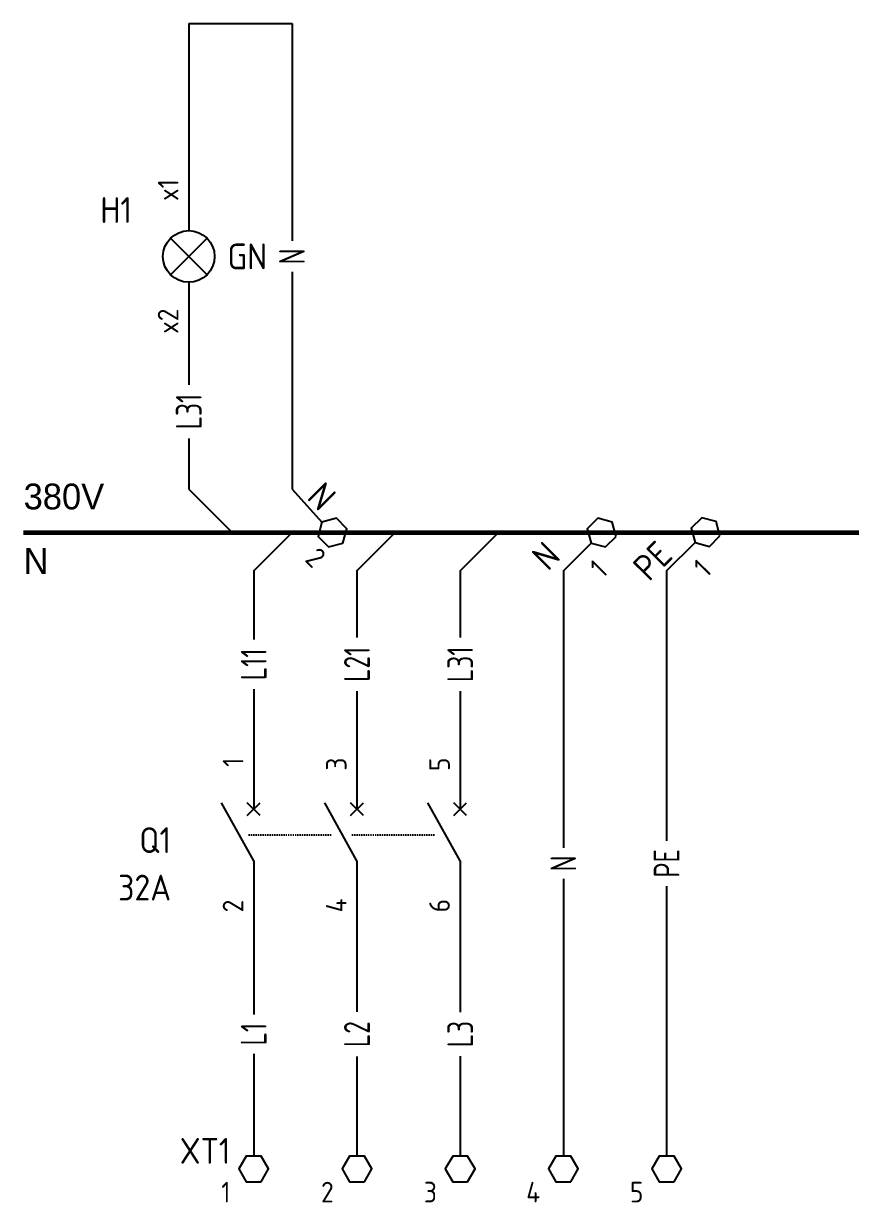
# Model space of a CAD drawing. Extents: x -644 to 551, y -668 to 99.
# Drawn here: x 0.7 to 80.9, y -540.2 to -426 of the extents above; entities that cross this region are included whole.
import ezdxf
from ezdxf.enums import TextEntityAlignment as Align

# ---------------------------------------------------------------- set-up
doc = ezdxf.new("R2010")
doc.units = 0
doc.linetypes.add('HIDDEN2', pattern=[0.1875, 0.125, -0.0625])
for name, color, linetype in [('DESC', 1, 'Continuous'), ('LINK', 9, 'HIDDEN2'), ('MISC', 7, 'Continuous'), ('SYMS', 7, 'Continuous'), ('TAGS', 7, 'Continuous'), ('TERMS', 7, 'Continuous'), ('WIREFIXED', 130, 'Continuous'), ('WIRES', 7, 'Continuous')]:
    doc.layers.add(name, color=color, linetype=linetype)
doc.styles.add('WD_IEC', font='ISOCP2.shx', dxfattribs={"width": 0.9, "height": 4})

# ---------------------------------------------------------------- blocks, each defined once
blk = doc.blocks.new('VCB1')
for p, q in [((0, 7.5), (0, 2.5)), ((0, -2.5), (-3.12, 3.12)), ((0.62, 1.88), (-0.62, 3.12)), ((-0.62, 1.88), (0.62, 3.12)), ((0, -2.5), (0, -7.5))]:
    blk.add_line(p, q)
at = {"style": 'WD_IEC', "flags": 1}
for tag, p, height in [('MFG', (2.75, 6.5), 1.5), ('X2TERM01', (0, 7.5), 0.32), ('CAT', (2.75, 4), 1.5), ('X4LINK', (-2, 0), 0.32), ('X1LINK', (-0.5, 0), 0.32), ('X8TERM02', (0, -7.5), 0.32), ('ASSYCODE', (1, -9), 1), ('FAMILY', (1, -10.5), 1), ('CATDESC', (1, -12), 1), ('CONTACT', (1, -13.5), 1), ('COMMON', (2.25, -14.75), 1)]:
    blk.add_attdef(tag, p, '', height=height, dxfattribs=at)
at = {"style": 'WD_IEC'}
for tag, p in [('INST', (-8, 5.25)), ('LOC', (-8, 1.75)), ('TAG1', (-8, -1.75)), ('RATING1', (-8, -6.35)), ('DESC1', (-8, -14.35)), ('DESC2', (-8, -17.85)), ('DESC3', (-8, -21.35))]:
    blk.add_attdef(tag, text='', height=2.5, dxfattribs=at).set_placement(p, align=Align.RIGHT)
blk.add_attdef('TERM01', text='', height=2, rotation=90, dxfattribs=at).set_placement((-1, 7.5), align=Align.RIGHT)
blk.add_attdef('TERM02', (-1, -7.5), '', height=2, rotation=90, dxfattribs=at)
at = {"lineweight": 15, "style": 'WD_IEC'}
blk.add_attdef('XREF', text='', height=2.5, dxfattribs=at).set_placement((-8, -10.35), align=Align.RIGHT)
blk = doc.blocks.new('VCB2')
for p, q in [((0, 7.5), (0, 2.5)), ((0, -2.5), (-3.12, 3.12)), ((0.62, 1.88), (-0.62, 3.12)), ((-0.62, 1.88), (0.62, 3.12)), ((0, -2.5), (0, -7.5))]:
    blk.add_line(p, q)
at = {"style": 'WD_IEC'}
blk.add_attdef('TERM01', text='', height=2, rotation=90, dxfattribs=at).set_placement((-1, 7.5), align=Align.RIGHT)
at = {"style": 'WD_IEC', "flags": 1}
for tag, p, height in [('X2TERM01', (0, 7.5), 0.32), ('X4LINK', (-2.5, 0), 0.32), ('X1LINK', (-0.5, 0), 0.32), ('X8TERM02', (0, -7.5), 0.32), ('FAMILY', (1, -10.5), 1), ('CONTACT', (1, -13.5), 1)]:
    blk.add_attdef(tag, p, '', height=height, dxfattribs=at)
at = {"style": 'WD_IEC'}
for tag, p in [('INST', (-8, 2.65)), ('LOC', (-8, -0.35)), ('TAG2', (-8, -3.35)), ('DESC1', (-8, -13.35)), ('DESC2', (-8, -16.35)), ('DESC3', (-8, -19.35))]:
    blk.add_attdef(tag, text='', height=2.5, dxfattribs=at).set_placement(p, align=Align.RIGHT)
blk.add_attdef('TERM02', (-1, -7.5), '', height=2, rotation=90, dxfattribs=at)
at = {"style": 'WD_IEC', "flags": 1}
blk.add_attdef('RATING1', text='', height=2.5, dxfattribs=at).set_placement((-8, -6.35), align=Align.RIGHT)
at = {"lineweight": 15, "style": 'WD_IEC'}
blk.add_attdef('XREF', text='', height=2.5, dxfattribs=at).set_placement((-8, -10.35), align=Align.RIGHT)
blk = doc.blocks.new('VT0003')
blk.add_lwpolyline([(0.72, -1.25), (1.44, 0), (0.72, 1.25), (-0.72, 1.25), (-1.44, 0), (-0.72, -1.25)], close=True)
at = {"style": 'WD_IEC', "flags": 1}
for tag, p, height in [('ASSYCODE', (2.75, 10.75), 1), ('CATDESC', (2.75, 9.25), 1), ('MFG', (2.75, 7.25), 1.5), ('CAT', (2.75, 4.75), 1.5), ('X2PIN01', (0, 2.25), 0.25), ('X4PIN01', (-1.25, 1), 0.25), ('X2TERM01', (0, 1.25), 0.25), ('X2TERMDESC01', (0, 1.75), 0.4), ('X1PIN01', (1.25, 1), 0.25), ('X4TERM01', (-1.44, 0), 0.25), ('X4TERMDESC01', (-1.25, 0.5), 0.4), ('STRIPSEQ', (0, 0), 0.025), ('X8PIN01', (0, -0.25), 0.25), ('X1TERMDESC01', (1.25, 0.5), 0.4), ('X1TERM01', (1.44, 0), 0.25), ('LINKTERM', (0, -0.04), 0.025), ('X8TERM01', (0, -1.25), 0.25), ('X8TERMDESC01', (0, -0.75), 0.4)]:
    blk.add_attdef(tag, p, '', height=height, dxfattribs=at)
at = {"style": 'WD_IEC'}
for tag, p in [('INST', (-2.25, 6.5)), ('LOC', (-2.25, 3.5)), ('DESC1', (-2.25, -6.25)), ('DESC2', (-2.25, -9.25)), ('DESC3', (-2.25, -12.25))]:
    blk.add_attdef(tag, text='', height=2.5, dxfattribs=at).set_placement(p, align=Align.RIGHT)
at = {"style": 'WD_IEC', "flags": 8}
for tag, height, p in [('TAGSTRIP', 2.5, (-2.25, 0.5)), ('TERM01', 2, (-2.25, -3.25))]:
    blk.add_attdef(tag, text='', height=height, dxfattribs=at).set_placement(p, align=Align.RIGHT)
blk = doc.blocks.new('VLT1G')
for p, q in [((0, 7.5), (0, 2.5)), ((-1.77, -1.77), (1.77, 1.77)), ((1.77, -1.77), (-1.77, 1.77)), ((0, -2.5), (0, -7.5))]:
    blk.add_line(p, q)
blk.add_circle((0, 0), 2.5)
at = {"style": 'WD_IEC'}
for tag, p in [('INST', (-5.5, 10.25)), ('LOC', (-5.5, 6.75)), ('TAG1', (-5.5, 3.25)), ('DESC1', (-5.5, -6.35)), ('DESC2', (-5.5, -9.85)), ('DESC3', (-5.5, -13.35))]:
    blk.add_attdef(tag, text='', height=2.5, dxfattribs=at).set_placement(p, align=Align.RIGHT)
blk.add_attdef('TERM01', text='', height=2, rotation=90, dxfattribs=at).set_placement((-1, 7.5), align=Align.RIGHT)
at = {"style": 'WD_IEC', "flags": 1}
for tag, p, height in [('X2TERM01', (0, 7.5), 0.32), ('X4LINK', (-3, 0), 0.32), ('X1LINK', (3, 0), 0.32), ('ASSYCODE', (1, -4), 1), ('FAMILY', (1, -5.5), 1), ('CATDESC', (1, -7), 1), ('X8TERM02', (0, -7.5), 0.32)]:
    blk.add_attdef(tag, p, '', height=height, dxfattribs=at)
at = {"style": 'WD_IEC', "flags": 9}
for tag, p in [('MFG', (-6, -0.25)), ('CAT', (-6, -2.75))]:
    blk.add_attdef(tag, text='', height=1.5, dxfattribs=at).set_placement(p, align=Align.RIGHT)
at = {"lineweight": 13, "style": 'WD_IEC'}
blk.add_attdef('COLOR', text='', height=2.5, dxfattribs=at).set_placement((3.75, 0), align=Align.MIDDLE_LEFT)
at = {"style": 'WD_IEC'}
blk.add_attdef('TERM02', (-1, -7.5), '', height=2, rotation=90, dxfattribs=at)
at = {"lineweight": 15, "style": 'WD_IEC'}
for tag, p in [('XREF', (-5.5, -18)), ('WDTAGALT', (-5.5, -21))]:
    blk.add_attdef(tag, text='', height=2.5, dxfattribs=at).set_placement(p, align=Align.RIGHT)
blk = doc.blocks.new('HT0003')
blk.add_lwpolyline([(0.72, -1.25), (1.44, 0), (0.72, 1.25), (-0.72, 1.25), (-1.44, 0), (-0.72, -1.25)], close=True)
at = {"style": 'WD_IEC', "flags": 1}
for tag, p, height in [('ASSYCODE', (2.75, 10.75), 1), ('CATDESC', (2.75, 9.25), 1), ('MFG', (2.75, 7.25), 1.5), ('CAT', (2.75, 4.75), 1.5), ('X2PIN01', (0, 2.25), 0.25), ('X4PIN01', (-1.25, 1), 0.25), ('X2TERM01', (0, 1.25), 0.25), ('X2TERMDESC01', (0, 1.75), 0.4), ('X1PIN01', (1.25, 1), 0.25), ('X4TERM01', (-1.44, 0), 0.25), ('X4TERMDESC01', (-1.25, 0.5), 0.4), ('STRIPSEQ', (0, 0), 0.025), ('X8PIN01', (0, -0.25), 0.25), ('X1TERMDESC01', (1.25, 0.5), 0.4), ('X1TERM01', (1.44, 0), 0.25), ('LINKTERM', (0, -0.04), 0.025), ('X8TERM01', (0, -1.25), 0.25), ('X8TERMDESC01', (0, -0.75), 0.4)]:
    blk.add_attdef(tag, p, '', height=height, dxfattribs=at)
at = {"style": 'WD_IEC'}
for tag, p in [('INST', (-2.25, 6.5)), ('LOC', (-2.25, 3.5)), ('DESC1', (-2.25, -6.25)), ('DESC2', (-2.25, -9.25)), ('DESC3', (-2.25, -12.25))]:
    blk.add_attdef(tag, text='', height=2.5, dxfattribs=at).set_placement(p, align=Align.RIGHT)
at = {"style": 'WD_IEC', "flags": 8}
for tag, height, p in [('TAGSTRIP', 2.5, (-2.25, 0.5)), ('TERM01', 2, (-2.25, -3.25))]:
    blk.add_attdef(tag, text='', height=height, dxfattribs=at).set_placement(p, align=Align.RIGHT)
blk = doc.blocks.new('WD_WNV1')
at = {"style": 'WD_IEC', "width": 0.8}
blk.add_attdef('WIRENO', text='', height=2.5, rotation=90, dxfattribs=at).set_placement((0, 0), align=Align.MIDDLE_CENTER)
at = {"style": 'WD_IEC', "flags": 1}
for tag, p in [('X2TERM01', (0, 1)), ('X8TERM01', (0, -1))]:
    blk.add_attdef(tag, p, '', height=0.2, dxfattribs=at)
for tag, p in [('W04USER', (0, 0.375)), ('W05USER', (0, 0.25)), ('W03USER', (0, 0.5)), ('W06USER', (0, 0.125)), ('W07USER', (0, 0)), ('W02USER', (0, 0.625)), ('W01USER', (0, 0.75)), ('W08USER', (0, -0.125)), ('W09USER', (0, -0.25)), ('W10USER', (0, -0.375))]:
    blk.add_attdef(tag, text='', height=0.08, dxfattribs=at).set_placement(p, align=Align.CENTER)
at = {"style": 'WD_IEC'}
for tag, p in [('X2_TINY_DOT_DONT_REMOVE', (0, 1)), ('X8_TINY_DOT_DONT_REMOVE', (0, -1))]:
    blk.add_attdef(tag, p, '', height=0.002, dxfattribs=at)

msp = doc.modelspace()

# ---------------------------------------------------------------- linework, layer by layer
at = {"layer": 'LINK'}
for points in [[(22.49, -504.63), (30.49, -504.63)], [(32.49, -504.63), (40.49, -504.63)]]:
    msp.add_lwpolyline(points, dxfattribs=at)
at = {"layer": 'SYMS', "lineweight": 60}
msp.add_line((0.7, -475.33), (423.7, -475.33), dxfattribs=at)
at = {"layer": 'WIRES'}
for p, q in [((16.7, -426), (16.7, -441.07)), ((16.7, -426), (26.7, -426)), ((26.7, -426), (26.7, -447.07)), ((26.7, -450.07), (26.7, -471.13)), ((16.7, -456.07), (16.7, -461)), ((16.7, -466.2), (16.7, -471.13)), ((16.7, -471.13), (20.9, -475.33)), ((26.7, -471.13), (29.6, -474.31)), ((22.99, -479.05), (26.7, -475.33)), ((32.99, -479.05), (36.7, -475.33)), ((42.99, -479.05), (46.7, -475.33)), ((52.99, -479.05), (55.68, -476.35)), ((62.99, -479.05), (65.74, -476.3)), ((22.99, -479.05), (22.99, -485.69)), ((32.99, -479.05), (32.99, -485.49)), ((42.99, -479.05), (42.99, -485.49)), ((52.99, -479.05), (52.99, -505.89)), ((62.99, -479.05), (62.99, -505.19)), ((22.99, -490.49), (22.99, -497.13)), ((32.99, -490.69), (32.99, -497.13)), ((42.99, -490.69), (42.99, -497.13)), ((52.99, -508.89), (52.99, -535.74)), ((62.99, -509.59), (62.99, -535.74)), ((22.99, -512.13), (22.99, -522.03)), ((32.99, -512.13), (32.99, -521.77)), ((42.99, -512.13), (42.99, -521.79)), ((22.99, -525.83), (22.99, -535.74)), ((32.99, -526.09), (32.99, -535.74)), ((42.99, -526.08), (42.99, -535.74))]:
    msp.add_line(p, q, dxfattribs=at)

# ---------------------------------------------------------------- block references
at = {"layer": 'SYMS'}
ref = msp.add_blockref('VLT1G', (16.7, -448.57), dxfattribs=at)
ref.add_attrib('TERM02', 'x2', (15.7, -456.07), dxfattribs={"layer": 'TERMS', "height": 2, "rotation": 90, "style": 'WD_IEC'})
ref.add_attrib('TERM01', 'x1', dxfattribs={"layer": 'TERMS', "height": 2, "rotation": 90, "style": 'WD_IEC'}).set_placement((15.7, -441.07), align=Align.RIGHT)
ref.add_attrib('COLOR', 'GN', dxfattribs={"layer": 'MISC', "lineweight": 13, "height": 2.5, "style": 'WD_IEC'}).set_placement((20.45, -448.57), align=Align.MIDDLE_LEFT)
ref.add_attrib('TAG1', 'H1', dxfattribs={"layer": 'TAGS', "height": 2.5, "style": 'WD_IEC'}).set_placement((11.2, -445.32), align=Align.RIGHT)
ref = msp.add_blockref('HT0003', (30.62, -475.33), dxfattribs=dict(at, rotation=315.0000000000002))
ref.add_attrib('TERM01', '2', dxfattribs={"layer": 'TERMS', "height": 2, "rotation": 315, "style": 'WD_IEC', "flags": 8}).set_placement((28.72, -478.89), align=Align.RIGHT)
ref.add_attrib('TAGSTRIP', 'N', dxfattribs={"layer": 'TAGS', "height": 2.5, "rotation": 315, "style": 'WD_IEC', "flags": 8}).set_placement((29.38, -473.39), align=Align.RIGHT)
ref = msp.add_blockref('HT0003', (56.7, -475.33), dxfattribs=dict(at, rotation=44.99999999999979))
ref.add_attrib('TERM01', '1', dxfattribs={"layer": 'TERMS', "height": 2, "rotation": 45, "style": 'WD_IEC', "flags": 8}).set_placement((57.41, -479.22), align=Align.RIGHT)
ref.add_attrib('TAGSTRIP', 'N', dxfattribs={"layer": 'TAGS', "height": 2.5, "rotation": 45, "style": 'WD_IEC', "flags": 8}).set_placement((52.86, -477.79), align=Align.RIGHT)
ref = msp.add_blockref('HT0003', (66.76, -475.28), dxfattribs=dict(at, rotation=44.99999999999979))
ref.add_attrib('TERM01', '1', dxfattribs={"layer": 'TERMS', "height": 2, "rotation": 45, "style": 'WD_IEC', "flags": 8}).set_placement((67.47, -479.16), align=Align.RIGHT)
ref.add_attrib('TAGSTRIP', 'PE', dxfattribs={"layer": 'TAGS', "height": 2.5, "rotation": 45, "style": 'WD_IEC', "flags": 8}).set_placement((63.73, -477.72), align=Align.RIGHT)
ref = msp.add_blockref('VCB1', (22.99, -504.63), dxfattribs=at)
ref.add_attrib('TERM02', '2', (21.99, -512.13), dxfattribs={"layer": 'TERMS', "height": 2, "rotation": 90, "style": 'WD_IEC'})
ref.add_attrib('TERM01', '1', dxfattribs={"layer": 'TERMS', "height": 2, "rotation": 90, "style": 'WD_IEC'}).set_placement((21.99, -497.13), align=Align.RIGHT)
ref.add_attrib('DESC1', '32A', dxfattribs={"layer": 'DESC', "height": 2.5, "style": 'WD_IEC'}).set_placement((14.99, -510.98), align=Align.RIGHT)
ref.add_attrib('TAG1', 'Q1', dxfattribs={"layer": 'TAGS', "height": 2.5, "style": 'WD_IEC'}).set_placement((14.99, -506.38), align=Align.RIGHT)
ref = msp.add_blockref('VCB2', (32.99, -504.63), dxfattribs=at)
ref.add_attrib('TERM02', '4', (31.99, -512.13), dxfattribs={"layer": 'TERMS', "height": 2, "rotation": 90, "style": 'WD_IEC'})
ref.add_attrib('TERM01', '3', dxfattribs={"layer": 'TERMS', "height": 2, "rotation": 90, "style": 'WD_IEC'}).set_placement((31.99, -497.13), align=Align.RIGHT)
ref = msp.add_blockref('VCB2', (42.99, -504.63), dxfattribs=at)
ref.add_attrib('TERM02', '6', (41.99, -512.13), dxfattribs={"layer": 'TERMS', "height": 2, "rotation": 90, "style": 'WD_IEC'})
ref.add_attrib('TERM01', '5', dxfattribs={"layer": 'TERMS', "height": 2, "rotation": 90, "style": 'WD_IEC'}).set_placement((41.99, -497.13), align=Align.RIGHT)
ref = msp.add_blockref('VT0003', (22.99, -536.99), dxfattribs=at)
ref.add_attrib('TERM01', '1', dxfattribs={"layer": 'TERMS', "height": 2, "style": 'WD_IEC', "flags": 8}).set_placement((20.74, -540.24), align=Align.RIGHT)
ref.add_attrib('TAGSTRIP', 'XT1', dxfattribs={"layer": 'TAGS', "height": 2.5, "style": 'WD_IEC', "flags": 8}).set_placement((20.74, -536.49), align=Align.RIGHT)
ref = msp.add_blockref('VT0003', (32.99, -536.99), dxfattribs=at)
ref.add_attrib('TERM01', '2', dxfattribs={"layer": 'TERMS', "height": 2, "style": 'WD_IEC', "flags": 8}).set_placement((30.74, -540.24), align=Align.RIGHT)
ref = msp.add_blockref('VT0003', (42.99, -536.99), dxfattribs=at)
ref.add_attrib('TERM01', '3', dxfattribs={"layer": 'TERMS', "height": 2, "style": 'WD_IEC', "flags": 8}).set_placement((40.74, -540.24), align=Align.RIGHT)
ref = msp.add_blockref('VT0003', (52.99, -536.99), dxfattribs=at)
ref.add_attrib('TERM01', '4', dxfattribs={"layer": 'TERMS', "height": 2, "style": 'WD_IEC', "flags": 8}).set_placement((50.74, -540.24), align=Align.RIGHT)
ref = msp.add_blockref('VT0003', (62.99, -536.99), dxfattribs=at)
ref.add_attrib('TERM01', '5', dxfattribs={"layer": 'TERMS', "height": 2, "style": 'WD_IEC', "flags": 8}).set_placement((60.74, -540.24), align=Align.RIGHT)
at = {"layer": 'WIREFIXED'}
ref = msp.add_blockref('WD_WNV1', (26.7, -448.57), dxfattribs=at)
ref.add_attrib('X8_TINY_DOT_DONT_REMOVE', '.', (26.7, -450.07), dxfattribs={"layer": 'MISC', "height": 0.002, "style": 'WD_IEC'})
ref.add_attrib('X2_TINY_DOT_DONT_REMOVE', '.', (26.7, -447.07), dxfattribs={"layer": 'MISC', "height": 0.002, "style": 'WD_IEC'})
ref.add_attrib('WIRENOF', 'N', dxfattribs={"height": 2.5, "rotation": 90, "style": 'WD_IEC', "width": 0.8}).set_placement((26.7, -448.57), align=Align.MIDDLE_CENTER)
ref = msp.add_blockref('WD_WNV1', (16.7, -463.6), dxfattribs=at)
ref.add_attrib('X8_TINY_DOT_DONT_REMOVE', '.', (16.7, -466.2), dxfattribs={"layer": 'MISC', "height": 0.002, "style": 'WD_IEC'})
ref.add_attrib('X2_TINY_DOT_DONT_REMOVE', '.', (16.7, -461), dxfattribs={"layer": 'MISC', "height": 0.002, "style": 'WD_IEC'})
ref.add_attrib('WIRENOF', 'L31', dxfattribs={"height": 2.5, "rotation": 90, "style": 'WD_IEC', "width": 0.8}).set_placement((16.7, -463.6), align=Align.MIDDLE_CENTER)
ref = msp.add_blockref('WD_WNV1', (32.99, -488.09), dxfattribs=at)
ref.add_attrib('X8_TINY_DOT_DONT_REMOVE', '.', (32.99, -490.69), dxfattribs={"layer": 'MISC', "height": 0.002, "style": 'WD_IEC'})
ref.add_attrib('X2_TINY_DOT_DONT_REMOVE', '.', (32.99, -485.49), dxfattribs={"layer": 'MISC', "height": 0.002, "style": 'WD_IEC'})
ref.add_attrib('WIRENOF', 'L21', dxfattribs={"height": 2.5, "rotation": 90, "style": 'WD_IEC', "width": 0.8}).set_placement((32.99, -488.09), align=Align.MIDDLE_CENTER)
ref = msp.add_blockref('WD_WNV1', (42.99, -488.09), dxfattribs=at)
ref.add_attrib('X8_TINY_DOT_DONT_REMOVE', '.', (42.99, -490.69), dxfattribs={"layer": 'MISC', "height": 0.002, "style": 'WD_IEC'})
ref.add_attrib('X2_TINY_DOT_DONT_REMOVE', '.', (42.99, -485.49), dxfattribs={"layer": 'MISC', "height": 0.002, "style": 'WD_IEC'})
ref.add_attrib('WIRENOF', 'L31', dxfattribs={"height": 2.5, "rotation": 90, "style": 'WD_IEC', "width": 0.8}).set_placement((42.99, -488.09), align=Align.MIDDLE_CENTER)
ref = msp.add_blockref('WD_WNV1', (22.99, -488.09), dxfattribs=at)
ref.add_attrib('X8_TINY_DOT_DONT_REMOVE', '.', (22.99, -490.49), dxfattribs={"layer": 'MISC', "height": 0.002, "style": 'WD_IEC'})
ref.add_attrib('X2_TINY_DOT_DONT_REMOVE', '.', (22.99, -485.69), dxfattribs={"layer": 'MISC', "height": 0.002, "style": 'WD_IEC'})
ref.add_attrib('WIRENOF', 'L11', dxfattribs={"height": 2.5, "rotation": 90, "style": 'WD_IEC', "width": 0.8}).set_placement((22.99, -488.09), align=Align.MIDDLE_CENTER)
ref = msp.add_blockref('WD_WNV1', (52.99, -507.39), dxfattribs=at)
ref.add_attrib('X8_TINY_DOT_DONT_REMOVE', '.', (52.99, -508.89), dxfattribs={"layer": 'MISC', "height": 0.002, "style": 'WD_IEC'})
ref.add_attrib('X2_TINY_DOT_DONT_REMOVE', '.', (52.99, -505.89), dxfattribs={"layer": 'MISC', "height": 0.002, "style": 'WD_IEC'})
ref.add_attrib('WIRENOF', 'N', dxfattribs={"height": 2.5, "rotation": 90, "style": 'WD_IEC', "width": 0.8}).set_placement((52.99, -507.39), align=Align.MIDDLE_CENTER)
ref = msp.add_blockref('WD_WNV1', (62.99, -507.39), dxfattribs=at)
ref.add_attrib('X8_TINY_DOT_DONT_REMOVE', '.', (62.99, -509.59), dxfattribs={"layer": 'MISC', "height": 0.002, "style": 'WD_IEC'})
ref.add_attrib('X2_TINY_DOT_DONT_REMOVE', '.', (62.99, -505.19), dxfattribs={"layer": 'MISC', "height": 0.002, "style": 'WD_IEC'})
ref.add_attrib('WIRENOF', 'PE', dxfattribs={"height": 2.5, "rotation": 90, "style": 'WD_IEC', "width": 0.8}).set_placement((62.99, -507.39), align=Align.MIDDLE_CENTER)
ref = msp.add_blockref('WD_WNV1', (22.99, -523.93), dxfattribs=at)
ref.add_attrib('X8_TINY_DOT_DONT_REMOVE', '.', (22.99, -525.83), dxfattribs={"layer": 'MISC', "height": 0.002, "style": 'WD_IEC'})
ref.add_attrib('X2_TINY_DOT_DONT_REMOVE', '.', (22.99, -522.03), dxfattribs={"layer": 'MISC', "height": 0.002, "style": 'WD_IEC'})
ref.add_attrib('WIRENOF', 'L1', dxfattribs={"height": 2.5, "rotation": 90, "style": 'WD_IEC', "width": 0.8}).set_placement((22.99, -523.93), align=Align.MIDDLE_CENTER)
ref = msp.add_blockref('WD_WNV1', (32.99, -523.93), dxfattribs=at)
ref.add_attrib('X8_TINY_DOT_DONT_REMOVE', '.', (32.99, -526.09), dxfattribs={"layer": 'MISC', "height": 0.002, "style": 'WD_IEC'})
ref.add_attrib('X2_TINY_DOT_DONT_REMOVE', '.', (32.99, -521.77), dxfattribs={"layer": 'MISC', "height": 0.002, "style": 'WD_IEC'})
ref.add_attrib('WIRENOF', 'L2', dxfattribs={"height": 2.5, "rotation": 90, "style": 'WD_IEC', "width": 0.8}).set_placement((32.99, -523.93), align=Align.MIDDLE_CENTER)
ref = msp.add_blockref('WD_WNV1', (42.99, -523.93), dxfattribs=at)
ref.add_attrib('X8_TINY_DOT_DONT_REMOVE', '.', (42.99, -526.08), dxfattribs={"layer": 'MISC', "height": 0.002, "style": 'WD_IEC'})
ref.add_attrib('X2_TINY_DOT_DONT_REMOVE', '.', (42.99, -521.79), dxfattribs={"layer": 'MISC', "height": 0.002, "style": 'WD_IEC'})
ref.add_attrib('WIRENOF', 'L3', dxfattribs={"height": 2.5, "rotation": 90, "style": 'WD_IEC', "width": 0.8}).set_placement((42.99, -523.93), align=Align.MIDDLE_CENTER)

# ---------------------------------------------------------------- texts
at = {"layer": 'SYMS', "char_height": 2.5, "attachment_point": 1}
for s, insert in [('380V', (0.7, -470.58)), ('N', (0.7, -476.83))]:
    msp.add_mtext_dynamic_manual_height_columns(s, width=10.4961, gutter_width=12.5, heights=[0], dxfattribs=dict(at, insert=insert))

doc.saveas('drawing.dxf')
